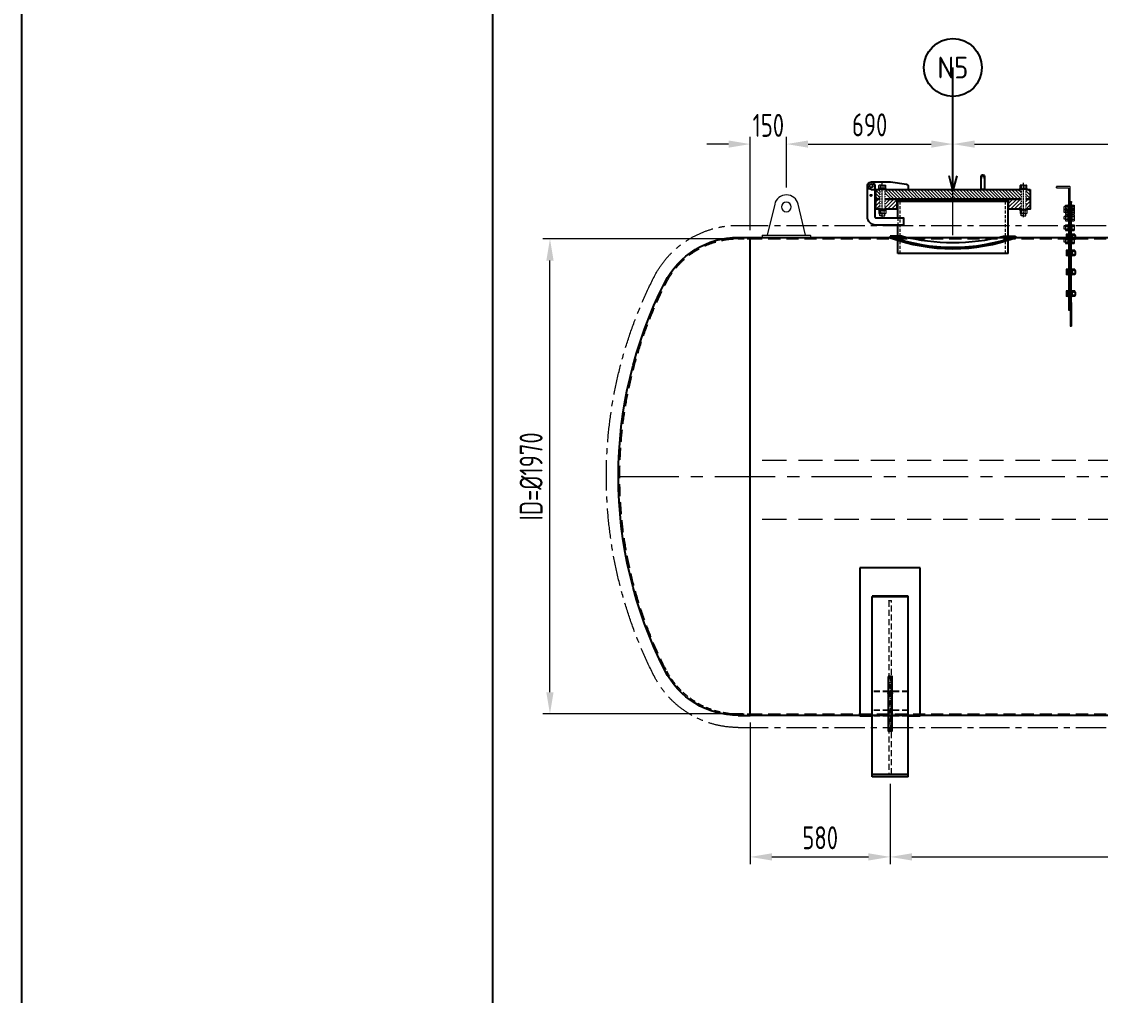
# Model space of a CAD drawing. Header units: millimetres. Extents: x -46397 to 283259, y -8690 to 23983.
# Drawn here: x -46397 to -41926, y 387 to 4425 of the extents above; entities that cross this region are included whole.
import ezdxf
from ezdxf import colors
from ezdxf.entities.mleader import LeaderData, LeaderLine
from ezdxf.enums import TextEntityAlignment as Align
from ezdxf.math import Vec2, Vec3

# ---------------------------------------------------------------- set-up
doc = ezdxf.new("R2010")
doc.units = ezdxf.units.MM
doc.set_wipeout_variables(frame=1)
for name, pattern in [('ACISOTGL', [3, 2, -1]), ('CENTER', [2, 1.25, -0.25, 0.25, -0.25]), ('CENTER2', [1.125, 0.75, -0.125, 0.125, -0.125]), ('HIDDEN', [0.375, 0.25, -0.125]), ('HIDDEN2', [0.1875, 0.125, -0.0625]), ('HIDDENX2', [0.75, 0.5, -0.25])]:
    doc.linetypes.add(name, pattern=pattern)
doc.layers.get('Defpoints').update_dxf_attribs({"lineweight": 0})
for name, color, linetype, lineweight in [('0-Dim', 7, 'Continuous', 0), ('2-Dashed', 50, 'ACISOTGL', 25), ('3-Centerline', 4, 'CENTER', 5), ('BOLTS', 7, 'Continuous', 9), ('CHUAN NET KHUAT', 4, 'HIDDEN', 0), ('Dtext', 255, 'Continuous', 20), ('DUONGCHINH', 7, 'Continuous', 25), ('DUONGTAM', 1, 'CENTER', 0), ('Long_AM_Visible', 30, 'Continuous', 25), ('mD_HATCH', 8, 'Continuous', 0), ('mDƯỜNG KHUẤT', 251, 'HIDDEN', 5), ('mDƯỜNG TÂM', 8, 'CENTER', 0), ('PHANTOM 2', 8, 'Continuous', 0), ('Standard', 7, 'Continuous', 0)]:
    doc.layers.add(name, color=color, linetype=linetype, lineweight=lineweight)
doc.styles.add('Chu va so', font='arial.ttf')
doc.styles.add('GHI CHÚ 1', font='isocp_IV25.ttf', dxfattribs={"width": 0.8})
doc.styles.add('Long_Text', font='isocp.shx', dxfattribs={"width": 0.7})
doc.styles.get("Standard").update_dxf_attribs({"font": 'isocp.shx', "width": 0.8})
doc.styles.add('TCVN', font='arial.ttf')
doc.dimstyles.new('1-30SCALE', dxfattribs={"dimtxt": 75, "dimasz": 75, "dimexe": 37.5, "dimexo": 30, "dimgap": 30, "dimtad": 1, "dimtoh": 1, "dimdec": 0, "dimdsep": 46, "dimtxsty": 'GHI CHÚ 1', "dimcen": 0.09, "dimclrd": 256, "dimclre": 256, "dimclrt": 2, "dimadec": 0, "dimazin": 0, "dimtfac": 1, "dimtdec": 0, "dimtofl": 0, "dimtmove": 0, "dimatfit": 3, "dimfxl": 1, "dimlwd": 0, "dimlwe": 0, "dimarcsym": 0})

# ---------------------------------------------------------------- blocks, each defined once
blk = doc.blocks.new('A$Cb6d5b212')
at = {"layer": 'CHUAN NET KHUAT', "color": 3, "linetype": 'HIDDENX2', "lineweight": 0, "ltscale": 50, "extrusion": (2.28848e-17, 1, 0)}
for p, q in [((-3050, 985), (-3000, 985)), ((-3050, -985), (-3000, -985))]:
    blk.add_line(p, q, dxfattribs=at)
at = {"layer": 'CHUAN NET KHUAT', "color": 3, "linetype": 'HIDDENX2', "lineweight": 0, "ltscale": 100, "extrusion": (2.28848e-17, 1, 0)}
for p, q in [((-3000, 985), (-1500, 985)), ((-3000, -985), (-1500, -985))]:
    blk.add_line(p, q, dxfattribs=at)
at = {"layer": 'CHUAN NET KHUAT', "color": 4, "linetype": 'HIDDENX2', "lineweight": 0, "ltscale": 200}
for p, q in [((-1500, 65.4), (-3000, 65.4)), ((-1500, -178.9), (-3000, -178.9))]:
    blk.add_line(p, q, dxfattribs=at)
at = {"layer": 'CHUAN NET KHUAT', "color": 3, "linetype": 'HIDDENX2', "lineweight": 0, "ltscale": 100, "extrusion": (0, 0, -1)}
for centre, radius, start, end in [((3050, 650.1), 334.9, 26.8756, 90), ((1767.2, 0), 1773, 333.1244, 26.8756)]:
    blk.add_arc(centre, radius, start, end, dxfattribs=at)
at = {"layer": 'CHUAN NET KHUAT', "color": 3, "linetype": 'HIDDENX2', "lineweight": 0, "ltscale": 50, "extrusion": (0, 0, -1)}
blk.add_arc((3050, -650.1), 334.9, 270, 333.1244, dxfattribs=at)
at = {"layer": 'DUONGCHINH', "color": 2, "ltscale": 10, "extrusion": (2.28848e-17, 1, 0)}
for p, q in [((-3050, 991), (-3000, 991)), ((-3000, -991), (-3000, 991)), ((-3000, 990), (-1500, 990)), ((-3050, -991), (-3000, -991)), ((-3000, -990), (-1500, -990))]:
    blk.add_line(p, q, dxfattribs=at)
at = {"layer": 'DUONGCHINH', "color": 2, "ltscale": 10, "extrusion": (0, 0, -1)}
for centre, radius, start, end in [((3050, 650.1), 340.9, 26.8756, 90), ((1767.2, 0), 1779, 333.1244, 26.8756), ((3050, -650.1), 340.9, 270, 333.1244)]:
    blk.add_arc(centre, radius, start, end, dxfattribs=at)
at = {"layer": 'DUONGTAM', "ltscale": 200}
blk.add_line((-3546.2, 0), (3546.2, 0), dxfattribs=at)
blk = doc.blocks.new('A$C0143f3ea')
at = {"layer": 'DUONGTAM', "color": 5, "lineweight": 0, "ltscale": 100, "extrusion": (2.28848e-17, 1, 0)}
for p, q in [((-3050, 1041), (3050, 1041)), ((-3050, -1041), (3050, -1041))]:
    blk.add_line(p, q, dxfattribs=at)
at = {"layer": 'DUONGTAM', "color": 5, "lineweight": 0, "ltscale": 100, "extrusion": (0, 0, -1)}
for centre, radius, start, end in [((3050, 650.1), 390.9, 26.8756, 90), ((1767.2, 0), 1829, 333.1244, 26.8756), ((3050, -650.1), 390.9, 270, 333.1244)]:
    blk.add_arc(centre, radius, start, end, dxfattribs=at)
blk = doc.blocks.new('A$Cd98a78a3')
at = {"color": 7, "linetype": 'Continuous', "lineweight": 0, "ltscale": 10, "extrusion": (-2.28848e-17, 1, 0)}
for p, q in [((-1730, 1202), (-1730, 1196)), ((-1676.1, 1202), (-1730, 1202)), ((-1730, 1196), (-1682.1, 1196)), ((-1680.1, 1151.8), (-1680.1, 1194)), ((-1674.1, 1151.8), (-1674.1, 1200)), ((-1680.1, 688), (-1680.1, 1151.8)), ((-1674.1, 1151.8), (-1680.1, 1151.8)), ((-1674.1, 688), (-1674.1, 1151.8)), ((-1674.1, 1036.6), (-1668.1, 1036.6)), ((-1668.1, 720.7), (-1668.1, 1036.6)), ((-1691.1, 1004.5), (-1691.1, 998.5)), ((-1683.1, 1004.5), (-1691.1, 1004.5)), ((-1691.1, 998.5), (-1691.1, 986.6)), ((-1683.1, 998.5), (-1691.1, 998.5)), ((-1691.1, 986.6), (-1691.1, 980.6)), ((-1683.1, 986.6), (-1691.1, 986.6)), ((-1683.1, 980.5), (-1683.1, 1004.5)), ((-1683.1, 1004.5), (-1680.1, 1004.5)), ((-1668.1, 1004.5), (-1665.1, 1004.5)), ((-1655.1, 1004.5), (-1665.1, 1004.5)), ((-1665.1, 1004.5), (-1665.1, 980.5)), ((-1655.1, 998.5), (-1665.1, 998.5)), ((-1655.1, 986.6), (-1665.1, 986.6)), ((-1655.1, 1004.5), (-1655.1, 998.5)), ((-1655.1, 998.5), (-1655.1, 986.6)), ((-1655.1, 998.5), (-1650.1, 998.5)), ((-1655.1, 986.6), (-1655.1, 980.6)), ((-1655.1, 986.5), (-1650.1, 986.5)), ((-1650.1, 986.5), (-1650.1, 998.5)), ((-1683.1, 980.6), (-1691.1, 980.6)), ((-1683.1, 980.5), (-1680.1, 980.5)), ((-1668.1, 980.5), (-1665.1, 980.5)), ((-1655.1, 980.6), (-1665.1, 980.6)), ((-1691.1, 938.4), (-1691.1, 932.4)), ((-1683.1, 938.4), (-1691.1, 938.4)), ((-1691.1, 932.4), (-1691.1, 920.4)), ((-1683.1, 932.4), (-1691.1, 932.4)), ((-1691.1, 920.4), (-1691.1, 914.4)), ((-1683.1, 920.4), (-1691.1, 920.4)), ((-1683.1, 914.4), (-1691.1, 914.4)), ((-1683.1, 914.4), (-1683.1, 938.4)), ((-1683.1, 938.4), (-1680.1, 938.4)), ((-1683.1, 914.4), (-1680.1, 914.4)), ((-1668.1, 938.4), (-1665.1, 938.4)), ((-1668.1, 914.4), (-1665.1, 914.4)), ((-1655.1, 938.4), (-1665.1, 938.4)), ((-1665.1, 938.4), (-1665.1, 914.4)), ((-1655.1, 932.4), (-1665.1, 932.4)), ((-1655.1, 920.4), (-1665.1, 920.4)), ((-1655.1, 914.4), (-1665.1, 914.4)), ((-1655.1, 938.4), (-1655.1, 932.4)), ((-1655.1, 932.4), (-1655.1, 920.4)), ((-1655.1, 932.4), (-1650.1, 932.4)), ((-1655.1, 920.4), (-1655.1, 914.4)), ((-1655.1, 920.4), (-1650.1, 920.4)), ((-1650.1, 920.4), (-1650.1, 932.4)), ((-1691.1, 860), (-1691.1, 854)), ((-1683.1, 860), (-1691.1, 860)), ((-1691.1, 854), (-1691.1, 842)), ((-1683.1, 854), (-1691.1, 854)), ((-1683.1, 836), (-1683.1, 860)), ((-1683.1, 860), (-1680.1, 860)), ((-1668.1, 860), (-1665.1, 860)), ((-1655.1, 860), (-1665.1, 860)), ((-1665.1, 860), (-1665.1, 836)), ((-1655.1, 854), (-1665.1, 854)), ((-1655.1, 860), (-1655.1, 854)), ((-1655.1, 854), (-1655.1, 842)), ((-1655.1, 854), (-1650.1, 854)), ((-1650.1, 842), (-1650.1, 854)), ((-1691.1, 842), (-1691.1, 836)), ((-1683.1, 842), (-1691.1, 842)), ((-1683.1, 836), (-1691.1, 836)), ((-1683.1, 836), (-1680.1, 836)), ((-1668.1, 836), (-1665.1, 836)), ((-1655.1, 842), (-1665.1, 842)), ((-1655.1, 836), (-1665.1, 836)), ((-1655.1, 842), (-1655.1, 836)), ((-1655.1, 842), (-1650.1, 842)), ((-1691.1, 770.1), (-1691.1, 764.1)), ((-1683.1, 770.1), (-1691.1, 770.1)), ((-1691.1, 764.1), (-1691.1, 752.2)), ((-1683.1, 764.1), (-1691.1, 764.1)), ((-1683.1, 746.1), (-1683.1, 770.1)), ((-1683.1, 770.1), (-1680.1, 770.1)), ((-1668.1, 770.1), (-1665.1, 770.1)), ((-1655.1, 770.1), (-1665.1, 770.1)), ((-1665.1, 770.1), (-1665.1, 746.1)), ((-1655.1, 764.1), (-1665.1, 764.1)), ((-1655.1, 770.1), (-1655.1, 764.1)), ((-1655.1, 764.1), (-1650.1, 764.1)), ((-1655.1, 764.1), (-1655.1, 752.2)), ((-1650.1, 752.1), (-1650.1, 764.1)), ((-1691.1, 752.2), (-1691.1, 746.2)), ((-1683.1, 752.2), (-1691.1, 752.2)), ((-1683.1, 746.2), (-1691.1, 746.2)), ((-1683.1, 746.1), (-1680.1, 746.1)), ((-1674.1, 720.7), (-1674.1, 622.7)), ((-1674.1, 720.7), (-1668.1, 720.7)), ((-1668.1, 746.1), (-1665.1, 746.1)), ((-1668.1, 720.7), (-1668.1, 622.7)), ((-1655.1, 752.2), (-1665.1, 752.2)), ((-1655.1, 746.2), (-1665.1, 746.2)), ((-1655.1, 752.2), (-1655.1, 746.2)), ((-1655.1, 752.1), (-1650.1, 752.1)), ((-1674.1, 688), (-1680.1, 688)), ((-1674.1, 622.7), (-1668.1, 622.7))]:
    blk.add_line(p, q, dxfattribs=at)
at = {"color": 4, "linetype": 'HIDDENX2', "lineweight": 0, "ltscale": 10, "extrusion": (2.28848e-17, 1, 0)}
for p, q in [((-1730, 1196), (-1730, 1202)), ((-1676, 1202), (-1730, 1202)), ((-1730, 1196), (-1724, 1196)), ((-1668, 1119.4), (-1693, 1119.4)), ((-1693, 1119.4), (-1680, 1119.4)), ((-1680, 1120.4), (-1674, 1120.4)), ((-1674, 1120.4), (-1668, 1120.4)), ((-1693, 1111.7), (-1683, 1111.7)), ((-1668, 1107.4), (-1693, 1107.4)), ((-1693, 1107.4), (-1680, 1107.4)), ((-1668, 1105.7), (-1693, 1105.7)), ((-1693, 1105.7), (-1683, 1105.7)), ((-1693, 1105.7), (-1680, 1105.7)), ((-1668, 1093.7), (-1693, 1093.7)), ((-1693, 1093.7), (-1680, 1093.7)), ((-1668, 1078.2), (-1693, 1078.2)), ((-1693, 1078.2), (-1680, 1078.2)), ((-1680, 1111.7), (-1683, 1111.7)), ((-1680, 1106.7), (-1674, 1106.7)), ((-1680, 1106.4), (-1674, 1106.4)), ((-1680, 1092.7), (-1674, 1092.7)), ((-1674, 1090), (-1680, 1090)), ((-1680, 1079.2), (-1674, 1079.2)), ((-1674, 1106.7), (-1668, 1106.7)), ((-1674, 1106.4), (-1668, 1106.4)), ((-1674, 1092.7), (-1668, 1092.7)), ((-1674, 1079.2), (-1668, 1079.2)), ((-1665, 1111.7), (-1668, 1111.7)), ((-1665, 1111.7), (-1657, 1111.7)), ((-1665, 1105.7), (-1657, 1105.7)), ((-1668, 1066.2), (-1693, 1066.2)), ((-1693, 1066.2), (-1680, 1066.2)), ((-1668, 1037.3), (-1693, 1037.3)), ((-1693, 1037.3), (-1680, 1037.3)), ((-1680, 1065.2), (-1674, 1065.2)), ((-1680, 1038.3), (-1674, 1038.3)), ((-1674, 1065.2), (-1668, 1065.2)), ((-1674, 1038.3), (-1668, 1038.3)), ((-2950, 990), (-2750, 990)), ((-1668, 1025.3), (-1693, 1025.3)), ((-1693, 1025.3), (-1680, 1025.3)), ((-1680, 1024.3), (-1674, 1024.3)), ((-1680, 984.3), (-1674, 984.3)), ((-1674, 1024.3), (-1668, 1024.3)), ((-1674, 990), (-1668, 990)), ((-1674, 984.3), (-1668, 984.3)), ((-1668, 983.3), (-1693, 983.3)), ((-1693, 983.3), (-1680, 983.3)), ((-1668, 971.3), (-1693, 971.3)), ((-1693, 971.3), (-1680, 971.3)), ((-1680, 970.3), (-1674, 970.3)), ((-1674, 970.3), (-1668, 970.3)), ((-1674, 963), (-1668, 963))]:
    blk.add_line(p, q, dxfattribs=at)
at = {"color": 7, "linetype": 'Continuous', "lineweight": 0, "ltscale": 10, "extrusion": (2.28848e-17, 1, 0)}
for p, q in [((-1724, 1196), (-1682, 1196)), ((-1680, 1194), (-1680, 1086.3)), ((-1674, 1086.3), (-1674, 1200)), ((-2898.6, 1129.1), (-2929.4, 1000)), ((-2770.6, 1000), (-2801.4, 1129.1)), ((-1698.3, 1107.4), (-1698.3, 1119.4)), ((-1693, 1119.4), (-1698.3, 1119.4)), ((-1693, 1125.3), (-1693, 1119.4)), ((-1693, 1125.3), (-1683, 1125.3)), ((-1693, 1119.4), (-1693, 1107.4)), ((-1693, 1119.4), (-1683, 1119.4)), ((-1683, 1125.4), (-1683, 1101.4)), ((-1680, 1125.4), (-1683, 1125.4)), ((-1674, 1140), (-1668, 1140)), ((-1674, 985.9), (-1674, 1136.4)), ((-1674, 1136.4), (-1668, 1136.4)), ((-1668, 1140), (-1668, 1136.4)), ((-1668, 985.9), (-1668, 1136.4)), ((-1665, 1125.4), (-1668, 1125.4)), ((-1665, 1101.4), (-1665, 1125.4)), ((-1665, 1125.3), (-1657, 1125.3)), ((-1665, 1119.4), (-1657, 1119.4)), ((-1657, 1125.3), (-1657, 1119.4)), ((-1657, 1119.4), (-1657, 1107.4)), ((-1693, 1107.4), (-1698.3, 1107.4)), ((-1698.3, 1093.7), (-1698.3, 1105.7)), ((-1693, 1105.7), (-1698.3, 1105.7)), ((-1693, 1093.7), (-1698.3, 1093.7)), ((-1698.3, 1066.2), (-1698.3, 1078.2)), ((-1693, 1078.2), (-1698.3, 1078.2)), ((-1693, 1107.4), (-1693, 1101.4)), ((-1693, 1107.4), (-1683, 1107.4)), ((-1693, 1101.4), (-1693, 1093.7)), ((-1693, 1101.4), (-1683, 1101.4)), ((-1693, 1093.7), (-1693, 1087.7)), ((-1693, 1093.7), (-1683, 1093.7)), ((-1693, 1087.7), (-1683, 1087.7)), ((-1693, 1084.2), (-1693, 1078.2)), ((-1693, 1084.2), (-1683, 1084.2)), ((-1693, 1078.2), (-1693, 1066.2)), ((-1693, 1078.2), (-1683, 1078.2)), ((-1683, 1101.4), (-1683, 1087.7)), ((-1680, 1101.4), (-1683, 1101.4)), ((-1680, 1087.7), (-1683, 1087.7)), ((-1683, 1084.2), (-1683, 1060.2)), ((-1680, 1084.2), (-1683, 1084.2)), ((-1680, 1086.3), (-1680, 903.3)), ((-1674, 1086.3), (-1680, 1086.3)), ((-1665, 1101.4), (-1668, 1101.4)), ((-1665, 1087.7), (-1668, 1087.7)), ((-1665, 1084.2), (-1668, 1084.2)), ((-1665, 1107.4), (-1657, 1107.4)), ((-1665, 1087.7), (-1665, 1101.4)), ((-1665, 1101.4), (-1657, 1101.4)), ((-1665, 1093.7), (-1657, 1093.7)), ((-1665, 1087.7), (-1657, 1087.7)), ((-1665, 1060.2), (-1665, 1084.2)), ((-1665, 1084.2), (-1657, 1084.2)), ((-1665, 1078.2), (-1657, 1078.2)), ((-1657, 1107.4), (-1657, 1101.4)), ((-1657, 1101.4), (-1657, 1093.7)), ((-1657, 1093.7), (-1657, 1087.7)), ((-1657, 1084.2), (-1657, 1078.2)), ((-1657, 1078.2), (-1657, 1066.2)), ((-1693, 1066.2), (-1698.3, 1066.2)), ((-1698.3, 1025.3), (-1698.3, 1037.3)), ((-1693, 1037.3), (-1698.3, 1037.3)), ((-1693, 1066.2), (-1693, 1060.3)), ((-1693, 1066.2), (-1683, 1066.2)), ((-1693, 1060.3), (-1683, 1060.3)), ((-1693, 1043.2), (-1693, 1037.2)), ((-1693, 1043.2), (-1683, 1043.2)), ((-1693, 1037.2), (-1693, 1025.3)), ((-1693, 1037.2), (-1683, 1037.2)), ((-1680, 1060.2), (-1683, 1060.2)), ((-1683, 1043.3), (-1683, 1019.3)), ((-1680, 1043.3), (-1683, 1043.3)), ((-1665, 1060.2), (-1668, 1060.2)), ((-1665, 1043.3), (-1668, 1043.3)), ((-1665, 1066.2), (-1657, 1066.2)), ((-1665, 1060.3), (-1657, 1060.3)), ((-1665, 1019.3), (-1665, 1043.3)), ((-1665, 1043.2), (-1657, 1043.2)), ((-1665, 1037.2), (-1657, 1037.2)), ((-1657, 1066.2), (-1657, 1060.3)), ((-1657, 1043.2), (-1657, 1037.2)), ((-1657, 1037.2), (-1657, 1025.3)), ((-2950, 1000), (-2950, 998.8)), ((-2950, 1000), (-2929.4, 1000)), ((-2750, 998.8), (-2950, 998.8)), ((-2950, 998.8), (-2950, 988.7)), ((-2950, 988.7), (-2750, 988.7)), ((-2929.4, 1000), (-2770.6, 1000)), ((-2770.6, 1000), (-2750, 1000)), ((-2750, 998.8), (-2750, 1000)), ((-2750, 998.8), (-2750, 988.7)), ((-1693, 1025.3), (-1698.3, 1025.3)), ((-1693, 1025.3), (-1693, 1019.3)), ((-1693, 1025.3), (-1683, 1025.3)), ((-1693, 1019.3), (-1683, 1019.3)), ((-1693, 989.3), (-1693, 983.3)), ((-1693, 989.3), (-1683, 989.3)), ((-1680, 1019.3), (-1683, 1019.3)), ((-1683, 989.3), (-1683, 965.3)), ((-1680, 989.3), (-1683, 989.3)), ((-1674, 985.9), (-1668, 985.9)), ((-1674, 779.7), (-1674, 985.9)), ((-1665, 1019.3), (-1668, 1019.3)), ((-1665, 989.3), (-1668, 989.3)), ((-1668, 779.7), (-1668, 985.9)), ((-1665, 1025.3), (-1657, 1025.3)), ((-1665, 1019.3), (-1657, 1019.3)), ((-1665, 965.3), (-1665, 989.3)), ((-1665, 989.3), (-1657, 989.3)), ((-1657, 1025.3), (-1657, 1019.3)), ((-1657, 989.3), (-1657, 983.3)), ((-1698.3, 971.3), (-1698.3, 983.3)), ((-1693, 983.3), (-1698.3, 983.3)), ((-1693, 971.3), (-1698.3, 971.3)), ((-1693, 983.3), (-1693, 971.4)), ((-1693, 983.3), (-1683, 983.3)), ((-1693, 971.4), (-1693, 965.4)), ((-1693, 971.4), (-1683, 971.4)), ((-1693, 965.4), (-1683, 965.4)), ((-1680, 965.3), (-1683, 965.3)), ((-1665, 965.3), (-1668, 965.3)), ((-1665, 983.3), (-1657, 983.3)), ((-1665, 971.4), (-1657, 971.4)), ((-1665, 965.4), (-1657, 965.4)), ((-1657, 983.3), (-1657, 971.4)), ((-1657, 971.4), (-1657, 965.4)), ((-1674, 903.3), (-1680, 903.3)), ((-1674, 779.7), (-1668, 779.7))]:
    blk.add_line(p, q, dxfattribs=at)
at = {"color": 4, "linetype": 'HIDDENX2', "lineweight": 0, "ltscale": 10, "extrusion": (-2.28848e-17, 1, 0)}
for p, q in [((-1674.1, 1001.5), (-1680.1, 1001.5)), ((-1674.1, 999.5), (-1680.1, 999.5)), ((-1680.1, 998.5), (-1655.1, 998.5)), ((-1680.1, 986.5), (-1655.1, 986.5)), ((-1674.1, 985.5), (-1680.1, 985.5)), ((-1668.1, 999.5), (-1674.1, 999.5)), ((-1668.1, 985.5), (-1674.1, 985.5)), ((-1655.1, 998.5), (-1668.1, 998.5)), ((-1655.1, 986.5), (-1668.1, 986.5)), ((-1674.1, 933.4), (-1680.1, 933.4)), ((-1680.1, 932.4), (-1655.1, 932.4)), ((-1680.1, 920.4), (-1655.1, 920.4)), ((-1674.1, 919.4), (-1680.1, 919.4)), ((-1668.1, 933.4), (-1674.1, 933.4)), ((-1674.1, 928.6), (-1668.1, 928.6)), ((-1668.1, 919.4), (-1674.1, 919.4)), ((-1655.1, 932.4), (-1668.1, 932.4)), ((-1655.1, 920.4), (-1668.1, 920.4)), ((-1674.1, 855), (-1680.1, 855)), ((-1680.1, 854), (-1655.1, 854)), ((-1668.1, 855), (-1674.1, 855)), ((-1655.1, 854), (-1668.1, 854)), ((-1680.1, 842), (-1655.1, 842)), ((-1674.1, 841), (-1680.1, 841)), ((-1668.1, 841), (-1674.1, 841)), ((-1655.1, 842), (-1668.1, 842)), ((-1674.1, 765.1), (-1680.1, 765.1)), ((-1680.1, 764.1), (-1655.1, 764.1)), ((-1668.1, 765.1), (-1674.1, 765.1)), ((-1655.1, 764.1), (-1668.1, 764.1)), ((-1680.1, 752.1), (-1655.1, 752.1)), ((-1674.1, 751.1), (-1680.1, 751.1)), ((-1668.1, 751.1), (-1674.1, 751.1)), ((-1655.1, 752.1), (-1668.1, 752.1))]:
    blk.add_line(p, q, dxfattribs=at)
at = {"color": 7, "linetype": 'Continuous', "lineweight": 0, "ltscale": 10, "extrusion": (0, 0, -1)}
blk.add_circle((2850, 1117.5), 20, dxfattribs=at)
at = {"color": 7, "linetype": 'Continuous', "lineweight": 0, "ltscale": 10}
for centre, radius, start, end in [((-2850, 1117.5), 50, 13.3846, 166.5893), ((-1676, 1200), 2, 0, 62.5577)]:
    blk.add_arc(centre, radius, start, end, dxfattribs=at)
at = {"color": 7, "linetype": 'Continuous', "lineweight": 0, "ltscale": 10, "extrusion": (0, 0, -1)}
for centre in [(1682.1, 1194), (1682, 1194)]:
    blk.add_arc(centre, 2, 90, 180, dxfattribs=at)
at = {"color": 4, "linetype": 'HIDDENX2', "lineweight": 0, "ltscale": 10}
blk.add_arc((-1676, 1200), 2, 62.5577, 90, dxfattribs=at)
at = {"color": 7, "linetype": 'Continuous', "lineweight": 0, "ltscale": 10, "extrusion": (0, 0, -1)}
blk.add_ellipse((-1676.1, 1200), major_axis=(0, 2), ratio=1, start_param=0, end_param=1.570796, dxfattribs=at)
blk = doc.blocks.new('*U1680')
at = {"layer": '3-Centerline', "color": 0, "linetype": 'CENTER2', "ltscale": 30, "transparency": 16777216}
blk.add_line((-116.5, 0), (116.5, 0), dxfattribs=at)
blk = doc.blocks.new('*U1678')
blk.add_lwpolyline([(-113, 8), (113, 8), (113, -8), (-113, -8)], close=True)
for centre, start, end in [((-43, 0), 90, 270), ((43, 0), 270, 90)]:
    blk.add_arc(centre, 8, start, end)
at = {"layer": '2-Dashed', "ltscale": 3}
for centre, start, end in [((-43, 0), 270, 90), ((43, 0), 90, 270)]:
    blk.add_arc(centre, 8, start, end, dxfattribs=at)
at = {"layer": '3-Centerline', "linetype": 'CENTER2', "ltscale": 30}
blk.add_blockref('*U1680', (0, 0), dxfattribs=at)
blk = doc.blocks.new('SAD1-1')
at = {"color": 8, "linetype": 'Continuous', "lineweight": 0, "ltscale": 10, "extrusion": (2.28848e-17, 1, 0)}
for p, q in [((0, 609.6), (0, 611.1)), ((250, 609.6), (0, 609.6)), ((250, 611.1), (250, 609.6)), ((50, 491.1), (50, 493))]:
    blk.add_line(p, q, dxfattribs=at)
at = {"layer": 'CHUAN NET KHUAT', "ltscale": 100, "extrusion": (2.28848e-17, 1, 0)}
for p, q in [((120, 473.8), (120, 475.4)), ((120, 475.4), (130, 475.4)), ((120, 473.8), (120, -245)), ((130, 473.8), (120, 473.8)), ((130, 473.8), (130, 475.4)), ((130, -245), (130, 473.8)), ((120, 100.2), (50, 100.2)), ((120, 97.2), (50, 97.2)), ((200, 100.2), (130, 100.2)), ((200, 97.2), (130, 97.2)), ((250, 0), (0, 0)), ((120, 21.3), (50, 21.3)), ((120, 20), (50, 20)), ((200, 21.3), (130, 21.3)), ((200, 20), (130, 20)), ((120, -4), (50, -4)), ((200, -4), (130, -4))]:
    blk.add_line(p, q, dxfattribs=at)
at = {"layer": 'DUONGCHINH', "extrusion": (2.28848e-17, 1, 0)}
for p, q in [((250, 611.1), (0, 611.1)), ((0, 609.6), (0, -4)), ((250, -4), (250, 609.6)), ((200, 493), (50, 493)), ((200, 491.1), (200, 493)), ((50, -245), (50, 491.1)), ((200, 491.1), (50, 491.1)), ((200, -245), (200, 491.1)), ((50, -4), (0, -4)), ((250, -4), (200, -4)), ((50, -245), (200, -245)), ((50, -255), (50, -245)), ((200, -255), (50, -255)), ((200, -255), (200, -245))]:
    blk.add_line(p, q, dxfattribs=at)
at = {"xscale": -1, "rotation": 90}
blk.add_blockref('*U1678', (125, 47.7), dxfattribs=at)
blk = doc.blocks.new('_TagCircle')
at = {"color": 0, "linetype": 'ByBlock', "lineweight": -2, "transparency": 16777216}
blk.add_circle((0, 0), 4, dxfattribs=at)
at = {"layer": 'Long_AM_Visible', "color": 0, "transparency": 16777216, "style": 'Long_Text'}
blk.add_attdef('TAGNUMBER', text='', height=3, dxfattribs=at).set_placement((0, -1.5), align=Align.CENTER)
blk = doc.blocks.new('_Open30')
at = {"color": 0, "linetype": 'ByBlock', "lineweight": -2}
for p, q in [((-1, 0.268), (0, 0)), ((0, 0), (-1, -0.268)), ((0, 0), (-1, 0))]:
    blk.add_line(p, q, dxfattribs=at)
blk = doc.blocks.new('*U90')
at = {"layer": 'BOLTS'}
h = blk.add_hatch(dxfattribs=at)
h.set_pattern_fill('ANSI31', color=8, scale=1.466667, angle=30, style=0)
h.set_pattern_definition([(195, (-4883.10436, -7707.51756), (-0.0474501583, 0.1770864014), [])])
edge = h.paths.add_edge_path()
edge.add_line((-7.6, 98.7), (-7.7, 98.7))
edge.add_ellipse((-9.1, 98.6), major_axis=(-1.01, -1.01), ratio=1, start_angle=141.1342, end_angle=215.0819)
edge.add_line((-8.8, 100), (-8.8, 100))
edge.add_line((-8.8, 100), (-6.4, 100))
edge.add_line((-6.4, 100), (-6.4, 100))
edge.add_ellipse((-6.2, 98.6), major_axis=(-1.01, -1.01), ratio=1, start_angle=232.9978, end_angle=308.8658)
h = blk.add_hatch(dxfattribs=at)
h.set_pattern_fill('ANSI31', color=8, scale=1.466667, angle=30, style=0)
h.set_pattern_definition([(345, (4883.10436, -7707.51756), (0.0474501583, 0.1770864014), [])])
edge = h.paths.add_edge_path()
edge.add_line((7.6, 98.7), (7.7, 98.7))
edge.add_ellipse((9.1, 98.6), major_axis=(1.01, -1.01), ratio=1, start_angle=144.9181, end_angle=218.8658, ccw=False)
edge.add_line((8.8, 100), (8.8, 100))
edge.add_line((8.8, 100), (6.4, 100))
edge.add_line((6.4, 100), (6.4, 100))
edge.add_ellipse((6.2, 98.6), major_axis=(1.01, -1.01), ratio=1, start_angle=51.1342, end_angle=127.0022, ccw=False)
h = blk.add_hatch(dxfattribs=at)
h.set_pattern_fill('ANSI31', color=8, scale=1.466667, angle=30, style=0)
h.set_pattern_definition([(165, (-4883.10436, 7893.51756), (-0.0474501583, -0.1770864014), [])])
edge = h.paths.add_edge_path()
edge.add_line((-7.6, 87.3), (-7.7, 87.3))
edge.add_ellipse((-9.1, 87.4), major_axis=(-1.01, -1.01), ratio=1, start_angle=54.9181, end_angle=128.8658, ccw=False)
edge.add_line((-8.8, 86), (-8.8, 86))
edge.add_line((-8.8, 86), (-6.4, 86))
edge.add_line((-6.4, 86), (-6.4, 86))
edge.add_ellipse((-6.2, 87.4), major_axis=(-1.01, -1.01), ratio=1, start_angle=321.1342, end_angle=397.0022, ccw=False)
h = blk.add_hatch(dxfattribs=at)
h.set_pattern_fill('ANSI31', color=8, scale=1.466667, angle=30, style=0)
h.set_pattern_definition([(15, (4883.10436, 7893.51756), (0.0474501583, -0.1770864014), [])])
edge = h.paths.add_edge_path()
edge.add_line((7.6, 87.3), (7.7, 87.3))
edge.add_ellipse((9.1, 87.4), major_axis=(1.01, -1.01), ratio=1, start_angle=231.1342, end_angle=305.0819)
edge.add_line((8.8, 86), (8.8, 86))
edge.add_line((8.8, 86), (6.4, 86))
edge.add_line((6.4, 86), (6.4, 86))
edge.add_ellipse((6.2, 87.4), major_axis=(1.01, -1.01), ratio=1, start_angle=-37.0022, end_angle=38.8658)
h = blk.add_hatch(dxfattribs=at)
h.set_pattern_fill('ANSI31', color=8, scale=1.466667, angle=30, style=0)
h.set_pattern_definition([(195, (-4883.10436, -7811.51756), (-0.0474501583, 0.1770864014), [])])
edge = h.paths.add_edge_path()
edge.add_line((-7.6, -5.3), (-7.7, -5.3))
edge.add_ellipse((-9.1, -5.4), major_axis=(-1.01, -1.01), ratio=1, start_angle=141.1342, end_angle=215.0819)
edge.add_line((-8.8, -4), (-8.8, -4))
edge.add_line((-8.8, -4), (-6.4, -4))
edge.add_line((-6.4, -4), (-6.4, -4))
edge.add_ellipse((-6.2, -5.4), major_axis=(-1.01, -1.01), ratio=1, start_angle=232.9978, end_angle=308.8658)
h = blk.add_hatch(dxfattribs=at)
h.set_pattern_fill('ANSI31', color=8, scale=1.466667, angle=30, style=0)
h.set_pattern_definition([(165, (-4883.10436, 7789.51756), (-0.0474501583, -0.1770864014), [])])
edge = h.paths.add_edge_path()
edge.add_line((-7.6, -16.7), (-7.7, -16.7))
edge.add_ellipse((-9.1, -16.6), major_axis=(-1.01, -1.01), ratio=1, start_angle=54.9181, end_angle=128.8658, ccw=False)
edge.add_line((-8.8, -18), (-8.8, -18))
edge.add_line((-8.8, -18), (-6.4, -18))
edge.add_line((-6.4, -18), (-6.4, -18))
edge.add_ellipse((-6.2, -16.6), major_axis=(-1.01, -1.01), ratio=1, start_angle=321.1342, end_angle=397.0022, ccw=False)
h = blk.add_hatch(dxfattribs=at)
h.set_pattern_fill('ANSI31', color=8, scale=1.466667, angle=30, style=0)
h.set_pattern_definition([(345, (4883.10436, -7811.51756), (0.0474501583, 0.1770864014), [])])
edge = h.paths.add_edge_path()
edge.add_line((7.6, -5.3), (7.7, -5.3))
edge.add_ellipse((9.1, -5.4), major_axis=(1.01, -1.01), ratio=1, start_angle=144.9181, end_angle=218.8658, ccw=False)
edge.add_line((8.8, -4), (8.8, -4))
edge.add_line((8.8, -4), (6.4, -4))
edge.add_line((6.4, -4), (6.4, -4))
edge.add_ellipse((6.2, -5.4), major_axis=(1.01, -1.01), ratio=1, start_angle=51.1342, end_angle=127.0022, ccw=False)
h = blk.add_hatch(dxfattribs=at)
h.set_pattern_fill('ANSI31', color=8, scale=1.466667, angle=30, style=0)
h.set_pattern_definition([(15, (4883.10436, 7789.51756), (0.0474501583, -0.1770864014), [])])
edge = h.paths.add_edge_path()
edge.add_line((7.6, -16.7), (7.7, -16.7))
edge.add_ellipse((9.1, -16.6), major_axis=(1.01, -1.01), ratio=1, start_angle=231.1342, end_angle=305.0819)
edge.add_line((8.8, -18), (8.8, -18))
edge.add_line((8.8, -18), (6.4, -18))
edge.add_line((6.4, -18), (6.4, -18))
edge.add_ellipse((6.2, -16.6), major_axis=(1.01, -1.01), ratio=1, start_angle=-37.0022, end_angle=38.8658)
at = {"layer": 'BOLTS', "color": 8}
for p, q in [((0, 100), (-12.6, 100)), ((-7.7, 98.6), (-7.7, 87.4)), ((0, 100), (12.6, 100)), ((7.7, 98.6), (7.7, 87.4)), ((-14, -5.4), (-14, -16.6)), ((0, -18), (-12.6, -18)), ((-7.7, -5.4), (-7.7, -16.6)), ((0, -18), (12.6, -18)), ((7.7, -5.4), (7.7, -16.6)), ((14, -5.4), (14, -16.6))]:
    blk.add_line(p, q, dxfattribs=at)
at = {"layer": 'BOLTS', "color": 8, "linetype": 'CENTER2'}
blk.add_line((0, 114.6), (0, -27.9), dxfattribs=at)
at = {"layer": 'BOLTS', "color": 3, "linetype": 'HIDDEN2'}
for p, q in [((-10, 0), (-10, 82)), ((10, 0), (10, 82))]:
    blk.add_line(p, q, dxfattribs=at)
at = {"layer": 'BOLTS', "color": 8}
for points in [[(-12.6, 86, -0.414214), (-14, 87.4), (-14, 98.6, -0.414214), (-12.6, 100)], [(12.6, 86, 0.414214), (14, 87.4), (14, 98.6, 0.414214), (12.6, 100)]]:
    blk.add_lwpolyline(points, format="xyb", dxfattribs=at)
at = {"layer": 'BOLTS', "color": 3}
for points in [[(0, 110), (-9.8, 110, 0.414214), (-10, 109.8), (-10, 100)], [(0, 110), (9.8, 110, -0.414214), (10, 109.8), (10, 100)]]:
    blk.add_lwpolyline(points, format="xyb", dxfattribs=at)
for points in [[(0, 82), (-14.6, 82, -0.414214), (-16, 83.4), (-16, 84.6, -0.414214), (-14.6, 86), (0, 86), (14.6, 86, -0.414214), (16, 84.6), (16, 83.4, -0.414214), (14.6, 82)], [(0, -4), (-14.6, -4, -0.414214), (-16, -2.6), (-16, -1.4, -0.414214), (-14.6, 0), (0, 0), (14.6, 0, -0.414214), (16, -1.4), (16, -2.6, -0.414214), (14.6, -4)]]:
    blk.add_lwpolyline(points, format="xyb", close=True, dxfattribs=at)
at = {"layer": 'BOLTS', "color": 8}
blk.add_lwpolyline([(-12.6, 86), (0, 86)], dxfattribs=at)
for centre, start, end in [((-9.1, 98.6), 360, 90), ((-9.1, 98.6), 360, 90), ((-6.2, 98.6), 90, 180), ((-6.2, 98.6), 90, 180), ((6.2, 98.6), 360, 90), ((6.2, 98.6), 360, 90), ((9.1, 98.6), 90, 180), ((9.1, 98.6), 90, 180), ((-9.1, 87.4), 270, 0), ((-6.2, 87.4), 180, 270), ((6.2, 87.4), 270, 0), ((9.1, 87.4), 180, 270), ((-12.6, -5.4), 90, 180), ((-12.6, -16.6), 180, 270), ((-9.1, -5.4), 360, 90), ((-9.1, -5.4), 360, 90), ((-9.1, -16.6), 270, 0), ((-6.2, -5.4), 90, 180), ((-6.2, -5.4), 90, 180), ((-6.2, -16.6), 180, 270), ((6.2, -5.4), 360, 90), ((6.2, -5.4), 360, 90), ((6.2, -16.6), 270, 0), ((9.1, -5.4), 90, 180), ((9.1, -5.4), 90, 180), ((9.1, -16.6), 180, 270), ((12.6, -5.4), 360, 90), ((12.6, -16.6), 270, 0)]:
    blk.add_arc(centre, 1.43, start, end, dxfattribs=at)
blk = doc.blocks.new('SW_CENTERMARKSYMBOL_15')
at = {"color": 0, "linetype": 'Continuous', "lineweight": 0}
for p, q in [((-0.5, 0), (-0.85, 0)), ((0, 0), (-0.25, 0)), ((0, 0.5), (0, 0.85)), ((0, 0), (0, 0.25)), ((0, 0), (0, -0.25)), ((0, 0), (0.25, 0)), ((0.5, 0), (0.85, 0)), ((0, -0.5), (0, -0.85))]:
    blk.add_line(p, q, dxfattribs=at)
blk = doc.blocks.new('MH1-1')
at = {"layer": 'mD_HATCH'}
h = blk.add_hatch(dxfattribs=at)
h.set_pattern_fill('ANSI31', color=256, scale=3, angle=-90)
h.set_pattern_definition([(315, (498447.304, -69037.833), (6.73519209, 6.73519209), [])])
h.paths.add_polyline_path([(302.5, -74.9), (320, -74.9), (320, -34.9), (302.5, -34.9)])
h.paths.add_polyline_path([(230, -58.9), (233, -74.9), (282.5, -74.9), (282.5, -34.9), (230, -34.9)])
h.paths.add_polyline_path([(-290, -34.9), (-290, -58.9), (-261.5, -74.9), (230, -74.9), (230, -34.9)])
h.paths.add_polyline_path([(-320, -34.9), (-320, -74.9), (-290, -74.9), (-290, -34.9)])
h = blk.add_hatch(dxfattribs=at)
h.set_pattern_fill('ANSI31', color=256, scale=90)
h.set_pattern_definition([(45, (-61355.94, -11528.115), (-7.9549513, 7.9549513), [])])
h.paths.add_polyline_path([(-290, -74.9), (-320, -74.9), (-320, -116.9), (-290, -116.9)])
h.paths.add_polyline_path([(-231, -74.9), (-261.5, -74.9), (-290, -74.9), (-290, -116.9), (-231, -116.9)])
h.paths.add_polyline_path([(290, -116.9), (290, -74.9), (261.5, -74.9), (231, -74.9), (231, -116.9)])
h.paths.add_polyline_path([(320, -116.9), (320, -74.9), (290, -74.9), (290, -116.9)])
for p, q in [((-320, -74.9), (-261.5, -74.9)), ((-285.1, -74.9), (-285.1, -74.9)), ((-285.1, -74.9), (-285.1, -74.9)), ((-276.5, -74.9), (-276.5, -74.9)), ((261.5, -74.9), (320, -74.9)), ((276.5, -74.9), (276.5, -74.9))]:
    blk.add_line(p, q)
at = {"color": 7}
blk.add_lwpolyline([(-261.5, -74.9), (261.5, -74.9)], dxfattribs=at)
at = {"layer": 'DUONGCHINH'}
for p, q in [((320, -74.9), (-320, -74.9)), ((-231, -116.9), (-231, -74.9)), ((-228.5, -152.9), (-228.5, -84.9)), ((228.5, -84.9), (-228.5, -84.9)), ((228.5, -228.9), (228.5, -84.9)), ((231, -116.9), (231, -74.9)), ((-228.5, -228.9), (-228.5, -182.9)), ((-210, -228.9), (-260, -228.9)), ((-260, -228.9), (-260, -234.9)), ((-228.5, -300), (-228.5, -245.6)), ((210, -228.9), (260, -228.9)), ((228.5, -300), (228.5, -245.6)), ((260, -228.9), (260, -234.9)), ((0, -300), (-228.5, -300)), ((228.5, -300), (0, -300))]:
    blk.add_line(p, q, dxfattribs=at)
blk.add_lwpolyline([(117, -34.9), (117, 19.1, -1), (131, 19.1), (131, -34.9)], format="xyb", close=True, dxfattribs=at)
for points in [[(-339, -34.9, -2.414214), (-324, -19.9), (-324, -147.9, 0.414214), (-319, -152.9), (-204.9, -152.9), (-204.9, -182.9), (-319, -182.9, -0.414214), (-354, -147.9), (-354, -19.9, -1)], [(-339, -34.9), (-184, -34.9), (-184, -24.2, 0.373238), (-192.6, -14.3), (-258.6, -4.9), (-339, -4.9, 1)]]:
    blk.add_lwpolyline(points, format="xyb", dxfattribs=at)
for points in [[(-228.5, -116.9), (-320, -116.9), (-320, -34.9)], [(-320, -34.9), (320, -34.9)], [(320, -34.9), (320, -116.9), (228.5, -116.9)]]:
    blk.add_lwpolyline(points, dxfattribs=at)
for centre, radius in [((-339, -19.9), 7), ((-339, -59.9), 3)]:
    blk.add_circle(centre, radius, dxfattribs=at)
for centre, radius, start, end in [((0, 485.5), 760.2, 250, 290), ((0, 477.3), 758.2, 249.945, 290.055), ((0, 604.7), 859.6, 255.8601, 284.1399)]:
    blk.add_arc(centre, radius, start, end, dxfattribs=at)
at = {"layer": 'mDƯỜNG KHUẤT', "ltscale": 50}
for p, q in [((-218.5, -228.9), (-218.5, -84.9)), ((218.5, -228.9), (218.5, -84.9)), ((-228.5, -152.9), (-228.5, -182.9)), ((-218.5, -300), (-218.5, -247.5)), ((218.5, -300), (218.5, -247.5))]:
    blk.add_line(p, q, dxfattribs=at)
at = {"layer": 'mDƯỜNG TÂM', "xscale": 10.40000000000146, "yscale": 10.40000000000146, "zscale": 10.40000000000146}
blk.add_blockref('SW_CENTERMARKSYMBOL_15', (124, 20.1), dxfattribs=at)
at = {"color": 3}
for points in [[(-282.5, -34.9), (-302.5, -34.9), (-302.5, -116.9), (-282.5, -116.9)], [(282.5, -34.9), (302.5, -34.9), (302.5, -116.9), (282.5, -116.9)]]:
    blk.add_wipeout(points, dxfattribs=at)
at = {"color": 251, "lineweight": 0, "xscale": -1, "rotation": 180}
blk.add_blockref('*U90', (-292.5, -34.9), dxfattribs=at)
at = {"color": 251, "lineweight": 0, "rotation": 180}
blk.add_blockref('*U90', (292.5, -34.9), dxfattribs=at)
blk = doc.blocks.new('*D1630')
at = {"layer": 'Defpoints', "color": 0, "transparency": 16777216}
for p in [(-43227, 3917.3), (-43227, 3706.8, -1.5), (-43377, 3530.3, -1.5)]:
    blk.add_point(p, dxfattribs=at)
at = {"layer": 'PHANTOM 2', "linetype": 'Continuous', "lineweight": 0, "transparency": 16777216}
for p, q in [((-43377, 3560.3), (-43377, 3947.3)), ((-43227, 3736.8), (-43227, 3947.3)), ((-43467, 3917.3), (-43557, 3917.3)), ((-43137, 3917.3), (-43047, 3917.3))]:
    blk.add_line(p, q, dxfattribs=at)
at = {"layer": 'PHANTOM 2', "transparency": 16777216}
for points in [[(-43467, 3932.3), (-43467, 3902.3), (-43377, 3917.3)], [(-43137, 3932.3), (-43137, 3902.3), (-43227, 3917.3)]]:
    blk.add_solid(points, dxfattribs=at)
at = {"layer": 'PHANTOM 2', "color": 2, "transparency": 16777216, "insert": (-43302, 3994.8), "char_height": 95, "attachment_point": 5, "style": 'GHI CHÚ 1'}
blk.add_mtext('150', dxfattribs=at)
blk = doc.blocks.new('*D1633')
at = {"layer": 'Defpoints', "color": 0, "transparency": 16777216}
for p in [(-42537, 3917.3), (-43227, 3706.8, -1.5), (-42537, 3509.2, -1.5)]:
    blk.add_point(p, dxfattribs=at)
at = {"layer": 'PHANTOM 2', "linetype": 'Continuous', "lineweight": 0, "transparency": 16777216}
for p, q in [((-43227, 3736.8), (-43227, 3947.3)), ((-42537, 3539.2), (-42537, 3947.3)), ((-43137, 3917.3), (-42627, 3917.3))]:
    blk.add_line(p, q, dxfattribs=at)
at = {"layer": 'PHANTOM 2', "transparency": 16777216}
for points in [[(-43137, 3932.3), (-43137, 3902.3), (-43227, 3917.3)], [(-42627, 3932.3), (-42627, 3902.3), (-42537, 3917.3)]]:
    blk.add_solid(points, dxfattribs=at)
at = {"layer": 'PHANTOM 2', "color": 2, "transparency": 16777216, "insert": (-42882, 3997), "char_height": 95, "attachment_point": 5, "style": 'GHI CHÚ 1'}
blk.add_mtext('690', dxfattribs=at)
blk = doc.blocks.new('*D1620')
at = {"layer": 'Defpoints', "color": 0, "transparency": 16777216}
for p in [(-43377, 1548.3, -1.5), (-42797, 1294.3, -1.5), (-42797, 961.6)]:
    blk.add_point(p, dxfattribs=at)
at = {"layer": 'PHANTOM 2', "linetype": 'Continuous', "lineweight": 0, "transparency": 16777216}
for p, q in [((-43377, 1518.3), (-43377, 931.6)), ((-42797, 1264.3), (-42797, 931.6)), ((-43287, 961.6), (-42887, 961.6))]:
    blk.add_line(p, q, dxfattribs=at)
at = {"layer": 'PHANTOM 2', "transparency": 16777216}
for points in [[(-43287, 976.6), (-43287, 946.6), (-43377, 961.6)], [(-42887, 976.6), (-42887, 946.6), (-42797, 961.6)]]:
    blk.add_solid(points, dxfattribs=at)
at = {"layer": 'PHANTOM 2', "color": 2, "transparency": 16777216, "insert": (-43087, 1041), "char_height": 95, "attachment_point": 5, "style": 'GHI CHÚ 1'}
blk.add_mtext('580', dxfattribs=at)
blk = doc.blocks.new('*D1593')
at = {"layer": 'Defpoints', "color": 0, "transparency": 16777216}
for p in [(-42797, 1294.3, -1.5), (-40377, 1294.3, -1.5), (-40377, 961.6)]:
    blk.add_point(p, dxfattribs=at)
at = {"layer": 'PHANTOM 2', "linetype": 'Continuous', "lineweight": 0, "transparency": 16777216}
for p, q in [((-42797, 1264.3), (-42797, 931.6)), ((-40377, 1264.3), (-40377, 931.6)), ((-42707, 961.6), (-40467, 961.6))]:
    blk.add_line(p, q, dxfattribs=at)
at = {"layer": 'PHANTOM 2', "transparency": 16777216}
for points in [[(-42707, 976.6), (-42707, 946.6), (-42797, 961.6)], [(-40467, 976.6), (-40467, 946.6), (-40377, 961.6)]]:
    blk.add_solid(points, dxfattribs=at)
at = {"layer": 'PHANTOM 2', "color": 2, "transparency": 16777216, "insert": (-41587, 1041), "char_height": 95, "attachment_point": 5, "style": 'GHI CHÚ 1'}
blk.add_mtext('2420', dxfattribs=at)
blk = doc.blocks.new('*D1606')
at = {"layer": 'Defpoints', "color": 0, "transparency": 16777216}
for p in [(-40537, 3917.2), (-40537, 3790.8, -1.5), (-42537, 3729.3, -1.5)]:
    blk.add_point(p, dxfattribs=at)
at = {"layer": 'PHANTOM 2', "linetype": 'Continuous', "lineweight": 0, "transparency": 16777216}
for p, q in [((-42537, 3759.3), (-42537, 3947.2)), ((-40537, 3820.8), (-40537, 3947.2)), ((-42447, 3917.2), (-40627, 3917.2))]:
    blk.add_line(p, q, dxfattribs=at)
at = {"layer": 'PHANTOM 2', "transparency": 16777216}
for points in [[(-42447, 3932.2), (-42447, 3902.2), (-42537, 3917.2)], [(-40627, 3932.2), (-40627, 3902.2), (-40537, 3917.2)]]:
    blk.add_solid(points, dxfattribs=at)
at = {"layer": 'PHANTOM 2', "color": 2, "transparency": 16777216, "insert": (-41537, 3996.5), "char_height": 95, "attachment_point": 5, "style": 'GHI CHÚ 1'}
blk.add_mtext('2000', dxfattribs=at)
blk = doc.blocks.new('*D1604')
at = {"layer": 'Defpoints', "color": 0, "transparency": 16777216}
for p in [(-44207, 3524.3), (-43377, 3524.3, -1.5), (-43377, 1554.3, -1.5)]:
    blk.add_point(p, dxfattribs=at)
at = {"layer": 'PHANTOM 2', "linetype": 'Continuous', "lineweight": 0, "transparency": 16777216}
for p, q in [((-43407, 3524.3), (-44237, 3524.3)), ((-44207, 1644.3), (-44207, 3434.3)), ((-43407, 1554.3), (-44237, 1554.3))]:
    blk.add_line(p, q, dxfattribs=at)
at = {"layer": 'PHANTOM 2', "transparency": 16777216}
for points in [[(-44222, 3434.3), (-44192, 3434.3), (-44207, 3524.3)], [(-44222, 1644.3), (-44192, 1644.3), (-44207, 1554.3)]]:
    blk.add_solid(points, dxfattribs=at)
at = {"layer": 'PHANTOM 2', "color": 2, "transparency": 16777216, "insert": (-44285.1, 2539.3), "char_height": 95, "attachment_point": 5, "rotation": 90, "style": 'GHI CHÚ 1'}
blk.add_mtext('ID=%%C1970', dxfattribs=at)
blk = doc.blocks.new('*U1811')
at = {"lineweight": 25}
for points in [[(0, 0), (18993, 0), (18993, 12441.4), (0, 12441.4)], [(0, 0), (14360.6, 0), (14360.6, 12441.4), (0, 12441.4)]]:
    blk.add_lwpolyline(points, close=True, dxfattribs=at)
at = {"layer": 'Dtext', "ltscale": 0.1}
for tag, p, height, style in [('REV_3', (14482.9, 4673), 82.7, 'TCVN'), ('FOR_APPROVAL3', (15310.2, 4667.2, -0.7), 99.3, 'TCVN'), ('REV_2', (14482.9, 4364.2), 82.7, 'TCVN'), ('FOR_APPROVAL2', (15310.2, 4358.4, -0.7), 99.3, 'TCVN'), ('REV_1', (14482.9, 4055.4), 82.7, 'TCVN'), ('FOR_APPROVAL1', (15310.2, 4049.5, -0.7), 99.3, 'TCVN'), ('NGUOI_VE', (16191.6, 3742.1, -0.7), 99.3, 'TCVN'), ('NGUOI_KIEM_2', (17068.8, 3742.1, -0.8), 99.3, 'TCVN'), ('NGUOI_DUYET', (18128.4, 3742.1, -0.8), 99.3, 'TCVN'), ('REV_0', (14482.9, 3746.5), 82.7, 'TCVN'), ('1.1_A4', (18181.6, 188.4, -0.8), 99.3, 'Chu va so'), ('A4_A4', (18511.9, 188.4, -0.8), 99.3, 'Chu va so'), ('REV.', (18783.9, 188.4, -0.8), 99.3, 'Chu va so')]:
    blk.add_attdef(tag, p, '', height=height, dxfattribs=dict(at, style=style))
for tag, p, height, style, width in [('NGAY_REV03', (14692.6, 4667.2, -0.7), 86, 'TCVN', 0.95), ('NGAY_REV02', (14692.6, 4358.4, -0.7), 86, 'TCVN', 0.95), ('NGAY_REV01', (14692.6, 4049.5, -0.7), 86, 'TCVN', 0.95), ('NGAY_REV0', (14692.6, 3740.7, -0.8), 86, 'TCVN', 0.95), ('DWD.NO', (14684.9, 80.5, -0.8), 132.4, 'Chu va so', 0.85)]:
    blk.add_attdef(tag, p, '', height=height, dxfattribs=dict(at, style=style, width=width))
at = {"layer": 'Dtext', "lineweight": 25, "ltscale": 0.1, "style": 'Chu va so'}
for tag, p, height in [('PROJECT_CODE', (15641.5, 1555.2), 198.5), ('TITLE1', (14781.7, 1186, -0.8), 132.4), ('TITLE2', (14781.7, 874.8, -0.8), 132.4), ('TITLE3', (14781.7, 565.9, -0.8), 132.4)]:
    blk.add_attdef(tag, p, '', height=height, dxfattribs=at)

msp = doc.modelspace()

# ---------------------------------------------------------------- block references
msp.add_blockref('SAD1-1', (-42922.04, 1549.29, -1.5))
at = {"layer": 'Standard'}
for name in ['A$Cd98a78a3', 'A$C0143f3ea', 'A$Cb6d5b212']:
    msp.add_blockref(name, (-40377.04, 2539.29, -1.5), dxfattribs=at)

# ---------------------------------------------------------------- dimensions: what is measured, and where the dimension line sits
at = {"layer": 'PHANTOM 2', "color": 252}
dim = msp.add_linear_dim(base=(-43227.03, 3917.25), p1=(-43377.04, 3530.29, -1.5), p2=(-43227.03, 3706.79, -1.5), dimstyle='1-30SCALE', override={"dimtxt": 95, "dimasz": 90, "dimexe": 30}, dxfattribs=at)
dim.commit()
dim.dimension.update_dxf_attribs({"geometry": '*D1630', "text_midpoint": (-43302.04, 3917.25), "dimtype": 160})
at = {"layer": 'PHANTOM 2'}
dim = msp.add_linear_dim(base=(-44206.97, 3524.29), p1=(-43377.04, 1554.29, -1.5), p2=(-43377.04, 3524.29, -1.5), angle=90, text='ID=%%C<>', dimstyle='1-30SCALE', override={"dimtxt": 95, "dimasz": 90, "dimexe": 30, "dimtmove": 1}, dxfattribs=at)
dim.commit()
dim.dimension.update_dxf_attribs({"geometry": '*D1604', "text_midpoint": (-44285.13, 2539.29)})
at = {"layer": 'PHANTOM 2', "color": 252}
dim = msp.add_linear_dim(base=(-42797.04, 961.62), p1=(-43377.04, 1548.29, -1.5), p2=(-42797.04, 1294.29, -1.5), dimstyle='1-30SCALE', override={"dimtxt": 95, "dimasz": 90, "dimexe": 30}, dxfattribs=at)
dim.commit()
dim.dimension.update_dxf_attribs({"geometry": '*D1620', "text_midpoint": (-43087.04, 1040.99)})
at = {"layer": 'PHANTOM 2'}
dim = msp.add_linear_dim(base=(-40377.04, 961.62), p1=(-42797.04, 1294.29, -1.5), p2=(-40377.04, 1294.29, -1.5), dimstyle='1-30SCALE', override={"dimtxt": 95, "dimasz": 90, "dimexe": 30, "dimtmove": 1}, dxfattribs=at)
dim.commit()
dim.dimension.update_dxf_attribs({"geometry": '*D1593', "text_midpoint": (-41587.04, 1040.99)})

# ---------------------------------------------------------------- leaders
at = {"layer": '0-Dim', "color": 6}
ml = msp.add_multileader_block('Standard', dxfattribs=at)
ml.set_content('_TagCircle', color=6, scale=30)
ml.set_attribute('TAGNUMBER', 'N5', width=0)
ml.set_leader_properties(color=5)
ml.set_arrow_properties(name='OPEN30')
ml.build(insert=Vec2(0, 0))
ml.multileader.update_dxf_attribs({"has_dogleg": 0, "text_left_attachment_type": 6, "text_right_attachment_type": 6, "dogleg_length": 0.36, "arrow_head_size": 60, "block_connection_type": 1})
ctx = ml.context
ctx.base_point, ctx.char_height, ctx.arrow_head_size, ctx.landing_gap_size, ctx.plane_origin = Vec3(-42537.04, 4234.58, -1.5), 56, 60, 1.4, Vec3(-42187.42, 4112.93, -1.5)
ctx.left_attachment, ctx.right_attachment, ctx.attachment_type = 6, 6, 1
notes = []
notes.append((ctx, [(0, (1, 1, 0), (-42536.68, 4234.58, -1.5), (-1, 0), 0.36, [(0, [(-42537.04, 3725.29, -1.5)], 0, [])])]))
ctx.block.insert = Vec3(-42537.04, 4234.58, -1.5)
for ctx, leaders in notes:
    for number, flags, end, landing, length, lines in leaders:
        leader = LeaderData()
        leader.index, (leader.has_last_leader_line, leader.has_dogleg_vector, leader.attachment_direction) = number, flags
        leader.last_leader_point, leader.dogleg_vector, leader.dogleg_length = Vec3(end), Vec3(landing), length
        for number, points, colour, breaks in lines:
            line = LeaderLine()
            line.index, line.vertices, line.color, line.breaks = number, Vec3.list(points), colors.encode_raw_color(colour), breaks
            leader.lines.append(line)
        ctx.leaders.append(leader)

# ---------------------------------------------------------------- next in the draw order: block references
msp.add_blockref('MH1-1', (-42537.04, 3764.16, -1.5))

# ---------------------------------------------------------------- next in the draw order: linework, layer by layer
msp.add_lwpolyline([(-5297.58, 11840.68), (-46396.93, 11840.68), (-46396.93, -8689.89), (-5297.58, -8689.89)], close=True)

# ---------------------------------------------------------------- next in the draw order: dimensions: what is measured, and where the dimension line sits
at = {"layer": 'PHANTOM 2'}
for base, p1, p2, picture, middle in [((-42537.04, 3917.25), (-43227.03, 3706.79, -1.5), (-42537.04, 3509.24, -1.5), '*D1633', (-42882.04, 3996.96)), ((-40537.04, 3917.17), (-42537.04, 3729.29, -1.5), (-40537.04, 3790.79, -1.5), '*D1606', (-41537.04, 3996.54))]:
    dim = msp.add_linear_dim(base=base, p1=p1, p2=p2, dimstyle='1-30SCALE', override={"dimtxt": 95, "dimasz": 90, "dimexe": 30, "dimtmove": 1}, dxfattribs=at)
    dim.commit()
    dim.dimension.update_dxf_attribs({"geometry": picture, "text_midpoint": middle})

# ---------------------------------------------------------------- next in the draw order: block references
at = {"xscale": 0.9084576280678549, "yscale": 0.9084576280678549, "zscale": 0.9084576280678549}
msp.add_blockref('*U1811', (-44445.23, -3958.11), dxfattribs=at)

doc.saveas('drawing.dxf')
